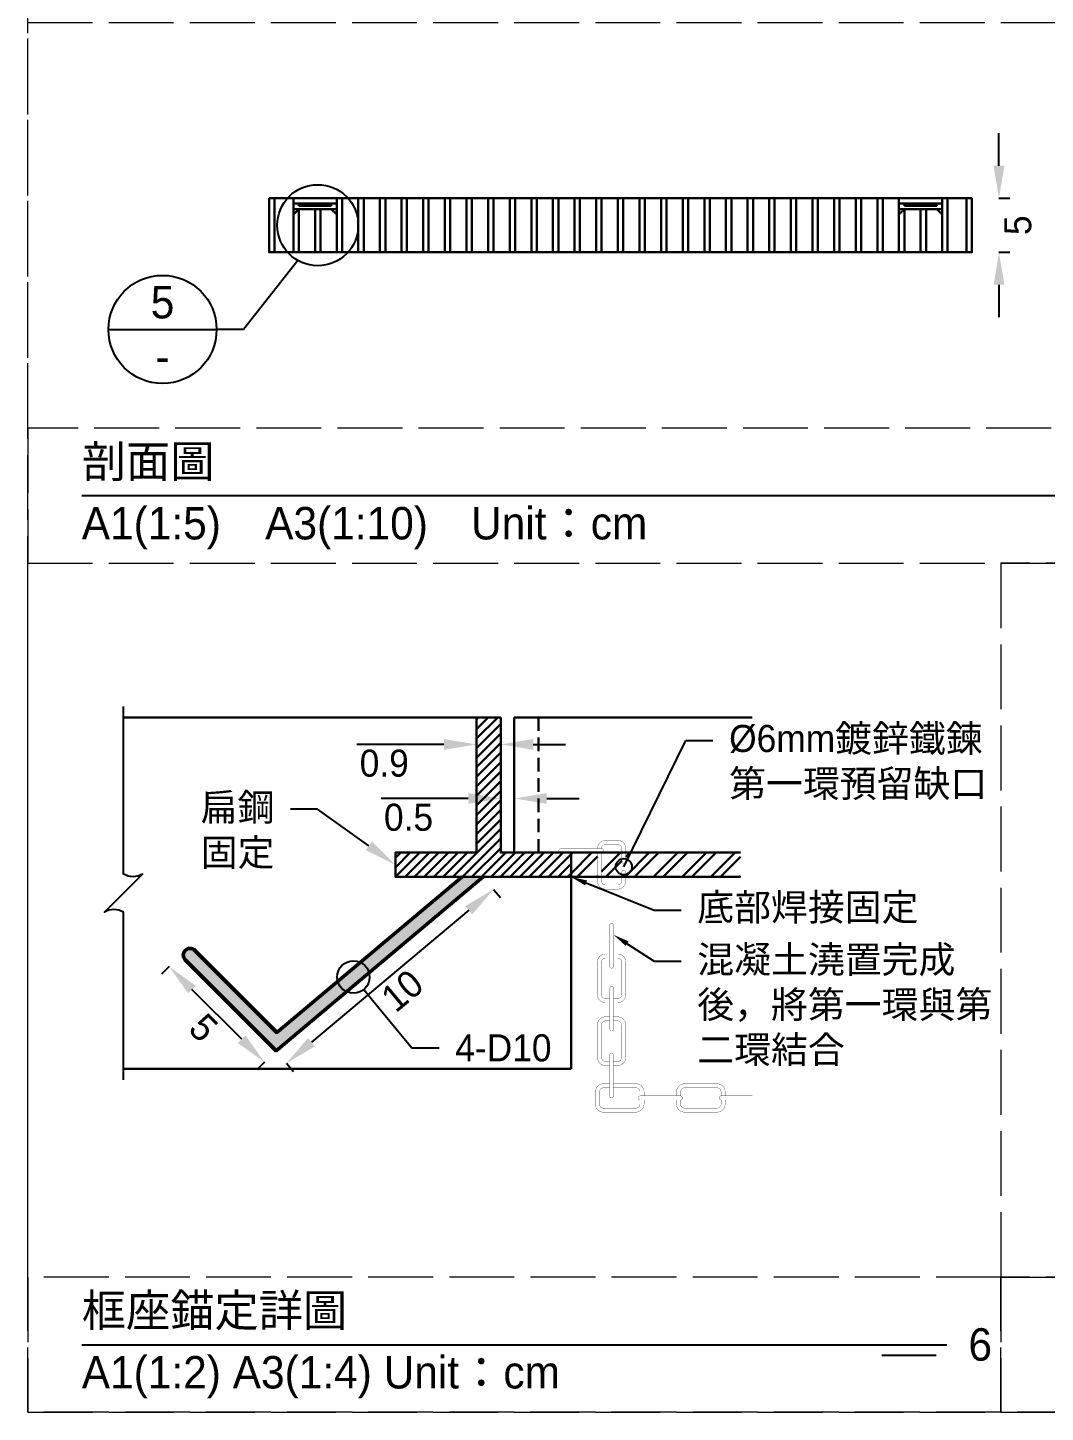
# Model space of a CAD drawing. Extents: x -2640 to 1802, y -2159 to 447.
# Drawn here: x -2640 to -2451.8, y -1114 to -858 of the extents above; entities that cross this region are included whole.
import ezdxf
from ezdxf import colors
from ezdxf.entities.mleader import LeaderData, LeaderLine
from ezdxf.math import Vec2, Vec3

# ---------------------------------------------------------------- set-up
doc = ezdxf.new("R2010")
doc.units = 0
doc.header["$MEASUREMENT"] = 0
doc.linetypes.add('ACAD_ISO02W100', pattern=[15, 12, -3])
doc.linetypes.add('HIDDEN', pattern=[0.375, 0.25, -0.125])
doc.layers.add('一、4.基本-隱藏', color=9, linetype='ACAD_ISO02W100', lineweight=20, plot=False)
doc.layers.add('三、3.文字-註解文字', color=2, linetype='Continuous')
for name, color, linetype, lineweight in [('二、2.繪圖-施作項目', 181, 'Continuous', 30), ('二、5.繪圖-鋼筋', 60, 'Continuous', 50), ('二、6.繪圖-其他施作項目', 35, 'Continuous', 30)]:
    doc.layers.add(name, color=color, linetype=linetype, lineweight=lineweight)
doc.styles.add('次圖名(詳圖)', font='MS PGothic.ttf', dxfattribs={"height": 6})
doc.styles.add('註解文字(詳圖)', font='MS PGothic.ttf', dxfattribs={"height": 5})
doc.dimstyles.new('註解文字(詳圖)', dxfattribs={"dimtxt": 5, "dimasz": 6, "dimexe": 2, "dimexo": 5, "dimgap": 1, "dimtad": 2, "dimzin": 0, "dimdsep": 46, "dimtxsty": '註解文字(詳圖)', "dimcen": 0.1, "dimclrd": 144, "dimclre": 144, "dimclrt": 256, "dimadec": 0, "dimazin": 0, "dimtfac": 1, "dimtofl": 0, "dimtmove": 0, "dimatfit": 3, "dimfxlon": 1, "dimtolj": 1, "dimtzin": 0, "dimlwd": -1, "dimlwe": -1, "dimarcsym": 1})

# ---------------------------------------------------------------- blocks, each defined once
blk = doc.blocks.new('*D295')
at = {"layer": 'Defpoints', "color": 0, "transparency": 16777216}
for p in [(-2555.75, -1015), (-2594.05, -1047.14), (-2592.12, -1049.44)]:
    blk.add_point(p, dxfattribs=at)
at = {"layer": '三、3.文字-註解文字', "color": 144, "transparency": 16777216}
for p, q in [((-2553.82, -1017.3), (-2552.54, -1018.83)), ((-2558.42, -1021.15), (-2587.53, -1045.58)), ((-2592.12, -1049.44), (-2590.84, -1050.97))]:
    blk.add_line(p, q, dxfattribs=at)
for points in [[(-2559.06, -1020.39), (-2557.78, -1021.92), (-2553.82, -1017.3)], [(-2588.17, -1044.81), (-2586.88, -1046.35), (-2592.12, -1049.44)]]:
    blk.add_solid(points, dxfattribs=at)
at = {"layer": '三、3.文字-註解文字', "transparency": 16777216, "insert": (-2570.72, -1036.05), "char_height": 5, "attachment_point": 5, "rotation": 40, "style": '註解文字(詳圖)'}
blk.add_mtext('\\A1;10', dxfattribs=at)
blk = doc.blocks.new('*D296')
at = {"layer": 'Defpoints', "color": 0, "transparency": 16777216}
for p in [(-2613.85, -1031.58), (-2611.73, -1029.46), (-2594.05, -1047.14)]:
    blk.add_point(p, dxfattribs=at)
at = {"layer": '三、3.文字-註解文字', "color": 144, "transparency": 16777216}
for p, q in [((-2613.85, -1031.58), (-2615.27, -1033)), ((-2600.42, -1045.02), (-2609.61, -1035.83)), ((-2596.17, -1049.26), (-2597.59, -1050.67))]:
    blk.add_line(p, q, dxfattribs=at)
for points in [[(-2608.9, -1035.12), (-2610.32, -1036.53), (-2613.85, -1031.58)], [(-2599.71, -1044.31), (-2601.12, -1045.73), (-2596.17, -1049.26)]]:
    blk.add_solid(points, dxfattribs=at)
at = {"layer": '三、3.文字-註解文字', "transparency": 16777216, "insert": (-2607.49, -1042.9), "char_height": 5, "attachment_point": 5, "rotation": 315, "style": '註解文字(詳圖)'}
blk.add_mtext('\\A1;5', dxfattribs=at)
blk = doc.blocks.new('_DotBlank')
at = {"color": 0, "linetype": 'ByBlock', "lineweight": -2}
blk.add_line((-0.5, 0), (-1, 0), dxfattribs=at)
blk.add_circle((0, 0), 0.5, dxfattribs=at)
blk = doc.blocks.new('*D306')
at = {"layer": 'Defpoints', "color": 0, "transparency": 16777216}
for p in [(-2557, -985.5), (-2552.5, -985.5), (-2557, -990.5)]:
    blk.add_point(p, dxfattribs=at)
at = {"layer": '三、3.文字-註解文字', "color": 144, "transparency": 16777216}
for p, q in [((-2563, -990.5), (-2579.1, -990.5)), ((-2557, -990.5), (-2557, -992.5)), ((-2552.5, -990.5), (-2552.5, -992.5)), ((-2546.5, -990.5), (-2540.5, -990.5))]:
    blk.add_line(p, q, dxfattribs=at)
for points in [[(-2563, -989.5), (-2563, -991.5), (-2557, -990.5)], [(-2546.5, -989.5), (-2546.5, -991.5), (-2552.5, -990.5)]]:
    blk.add_solid(points, dxfattribs=at)
at = {"layer": '三、3.文字-註解文字', "transparency": 16777216, "insert": (-2574.05, -994), "char_height": 5, "attachment_point": 5, "style": '註解文字(詳圖)'}
blk.add_mtext('\\A1;0.9', dxfattribs=at)
blk = doc.blocks.new('*D307')
at = {"layer": 'Defpoints', "color": 0, "transparency": 16777216}
for p in [(-2552.5, -1000.19), (-2552.5, -1000.5), (-2550, -1000.19)]:
    blk.add_point(p, dxfattribs=at)
at = {"layer": '三、3.文字-註解文字', "color": 144, "transparency": 16777216}
for p, q in [((-2558.5, -1000.5), (-2574.62, -1000.5)), ((-2552.5, -1000.5), (-2552.5, -1002.5)), ((-2550, -1000.5), (-2550, -1002.5)), ((-2544, -1000.5), (-2538, -1000.5))]:
    blk.add_line(p, q, dxfattribs=at)
for points in [[(-2558.5, -999.5), (-2558.5, -1001.5), (-2552.5, -1000.5)], [(-2544, -999.5), (-2544, -1001.5), (-2550, -1000.5)]]:
    blk.add_solid(points, dxfattribs=at)
at = {"layer": '三、3.文字-註解文字', "transparency": 16777216, "insert": (-2569.56, -1004), "char_height": 5, "attachment_point": 5, "style": '註解文字(詳圖)'}
blk.add_mtext('\\A1;0.5', dxfattribs=at)
blk = doc.blocks.new('*D308')
at = {"layer": 'Defpoints', "color": 0, "transparency": 16777216}
for p in [(-2465.35, -889.5), (-2465.35, -899.5), (-2460.35, -899.5)]:
    blk.add_point(p, dxfattribs=at)
at = {"layer": '三、3.文字-註解文字', "color": 144, "transparency": 16777216}
for p, q in [((-2460.35, -883.5), (-2460.35, -877.5)), ((-2460.35, -889.5), (-2458.35, -889.5)), ((-2460.35, -899.5), (-2458.35, -899.5)), ((-2460.35, -905.5), (-2460.35, -911.5))]:
    blk.add_line(p, q, dxfattribs=at)
for points in [[(-2461.35, -883.5), (-2459.35, -883.5), (-2460.35, -889.5)], [(-2461.35, -905.5), (-2459.35, -905.5), (-2460.35, -899.5)]]:
    blk.add_solid(points, dxfattribs=at)
at = {"layer": '三、3.文字-註解文字', "transparency": 16777216, "insert": (-2456.85, -894.5), "char_height": 5, "attachment_point": 5, "rotation": 90, "style": '註解文字(詳圖)'}
blk.add_mtext('\\A1;5', dxfattribs=at)
blk = doc.blocks.new('_Small')
at = {"color": 0, "linetype": 'ByBlock', "lineweight": -2}
blk.add_circle((0, 0), 0.25, dxfattribs=at)
blk = doc.blocks.new('_None')

msp = doc.modelspace()

# ---------------------------------------------------------------- hatches: boundary and pattern name
at = {"layer": '二、2.繪圖-施作項目'}
h = msp.add_hatch(color=256, dxfattribs=at)
h.dxf.hatch_style = 1
h.paths.add_polyline_path([(-2583.847, -890.5), (-2589.847, -890.5), (-2589.847, -890.9), (-2583.847, -890.9)])
h = msp.add_hatch(color=256, dxfattribs=at)
h.dxf.hatch_style = 1
h.paths.add_polyline_path([(-2471.847, -890.5), (-2477.847, -890.5), (-2477.847, -890.9), (-2471.847, -890.9)])
h = msp.add_hatch(dxfattribs=at)
h.set_pattern_fill('ANSI31', color=256, scale=10)
h.set_pattern_definition([(45, (-2504.0652, 28.7088), (-0.8838835, 0.8838835), [])])
h.paths.add_polyline_path([(-2557, -1010.5), (-2572, -1010.5), (-2572, -1015), (-2539.5, -1015), (-2539.5, -1010.5), (-2552.5, -1010.5), (-2552.5, -985.5), (-2557, -985.5)])
at = {"layer": '二、5.繪圖-鋼筋'}
h = msp.add_hatch(color=256, dxfattribs=at)
h.dxf.hatch_style = 1
h.paths.add_polyline_path([(-2555.75, -1015), (-2559.639, -1015), (-2593.904, -1043.752), (-2609.078, -1028.578, 1), (-2610.846, -1030.346), (-2594.052, -1047.139)])
at = {"layer": '二、6.繪圖-其他施作項目'}
h = msp.add_hatch(dxfattribs=at)
h.set_pattern_fill('ANSI32', color=256, scale=10)
h.set_pattern_definition([(45, (-2504.0652, 28.709), (-2.65165, 2.65165), []), (45, (-2502.2975, 28.709), (-2.65165, 2.65165), [])])
h.paths.add_polyline_path([(-2530.125, -1010.5), (-2533.875, -1010.5), (-2533.875, -1015), (-2530.125, -1015)])
h.paths.add_polyline_path([(-2534.625, -1010.5), (-2539.5, -1010.5), (-2539.5, -1015), (-2534.625, -1015)])
h.paths.add_polyline_path([(-2508.135, -1015), (-2508.135, -1010.5), (-2529.375, -1010.5), (-2529.375, -1015)])

# ---------------------------------------------------------------- linework, layer by layer
at = {"layer": '一、4.基本-隱藏'}
for points in [[(-2640, -607), (-1860, -607), (-1860, -1114), (-2640, -1114)], [(-2640, -857), (-2405.693, -857), (-2405.693, -932), (-2640, -932)], [(-2640, -957), (-2405.693, -957), (-2405.693, -932), (-2640, -932)], [(-2640, -957), (-2460, -957), (-2460, -1089), (-2640, -1089)], [(-2079.693, -957), (-2460, -957), (-2460, -1089), (-2079.693, -1089)], [(-2640, -1114), (-2460, -1114), (-2460, -1089), (-2640, -1089)], [(-2460, -1114), (-2079.693, -1114), (-2079.693, -1089), (-2460, -1089)]]:
    msp.add_lwpolyline(points, close=True, dxfattribs=at)
at = {"layer": '三、3.文字-註解文字'}
for points in [[(-2625.058, -913.771), (-2605.058, -913.771)], [(-2630, -944.5), (-2415.693, -944.5)], [(-2630, -1101.5), (-2470, -1101.5)], [(-2472, -1103.5), (-2482, -1103.5)]]:
    msp.add_lwpolyline(points, dxfattribs=at)
msp.add_lwpolyline([(-2622.287, -1052.5), (-2622.287, -1021.536, 0.2828427), (-2625.822, -1021.536), (-2618.751, -1014.464, -0.2828427), (-2622.287, -1014.464), (-2622.287, -983.5)], format="xyb", dxfattribs=at)
at = {"layer": '三、3.文字-註解文字', "color": 144}
msp.add_circle((-2586.347, -894.5), 7.5, dxfattribs=at)
at = {"layer": '三、3.文字-註解文字'}
msp.add_circle((-2615.058, -913.771), 10, dxfattribs=at)
at = {"layer": '二、2.繪圖-施作項目'}
for points in [[(-2595.347, -889.5), (-2595.347, -899.5)], [(-2594.347, -889.5), (-2594.347, -899.5)], [(-2590.847, -889.5), (-2590.847, -899.5)], [(-2590.847, -890.5), (-2582.847, -890.5)], [(-2589.847, -890.9), (-2589.847, -890.5)], [(-2589.847, -890.9), (-2583.847, -890.9)], [(-2583.847, -890.9), (-2583.847, -890.5)], [(-2582.847, -889.5), (-2582.847, -899.5)], [(-2581.847, -889.5), (-2581.847, -899.5)], [(-2578.847, -889.5), (-2578.847, -899.5)], [(-2577.847, -889.5), (-2577.847, -899.5)], [(-2574.847, -889.5), (-2574.847, -899.5)], [(-2573.847, -889.5), (-2573.847, -899.5)], [(-2570.847, -889.5), (-2570.847, -899.5)], [(-2569.847, -889.5), (-2569.847, -899.5)], [(-2566.847, -889.5), (-2566.847, -899.5)], [(-2565.847, -889.5), (-2565.847, -899.5)], [(-2562.847, -889.5), (-2562.847, -899.5)], [(-2561.847, -889.5), (-2561.847, -899.5)], [(-2558.847, -889.5), (-2558.847, -899.5)], [(-2557.847, -889.5), (-2557.847, -899.5)], [(-2554.847, -889.5), (-2554.847, -899.5)], [(-2553.847, -889.5), (-2553.847, -899.5)], [(-2550.847, -889.5), (-2550.847, -899.5)], [(-2549.847, -889.5), (-2549.847, -899.5)], [(-2546.847, -889.5), (-2546.847, -899.5)], [(-2545.847, -889.5), (-2545.847, -899.5)], [(-2542.847, -889.5), (-2542.847, -899.5)], [(-2541.847, -889.5), (-2541.847, -899.5)], [(-2538.847, -889.5), (-2538.847, -899.5)], [(-2537.847, -889.5), (-2537.847, -899.5)], [(-2534.847, -889.5), (-2534.847, -899.5)], [(-2533.847, -889.5), (-2533.847, -899.5)], [(-2530.847, -889.5), (-2530.847, -899.5)], [(-2529.847, -889.5), (-2529.847, -899.5)], [(-2526.847, -889.5), (-2526.847, -899.5)], [(-2525.847, -889.5), (-2525.847, -899.5)], [(-2522.847, -889.5), (-2522.847, -899.5)], [(-2521.847, -889.5), (-2521.847, -899.5)], [(-2518.847, -889.5), (-2518.847, -899.5)], [(-2517.847, -889.5), (-2517.847, -899.5)], [(-2514.847, -889.5), (-2514.847, -899.5)], [(-2513.847, -889.5), (-2513.847, -899.5)], [(-2510.847, -889.5), (-2510.847, -899.5)], [(-2509.847, -889.5), (-2509.847, -899.5)], [(-2506.847, -889.5), (-2506.847, -899.5)], [(-2505.847, -889.5), (-2505.847, -899.5)], [(-2502.847, -889.5), (-2502.847, -899.5)], [(-2501.847, -889.5), (-2501.847, -899.5)], [(-2498.847, -889.5), (-2498.847, -899.5)], [(-2497.847, -889.5), (-2497.847, -899.5)], [(-2494.847, -889.5), (-2494.847, -899.5)], [(-2493.847, -889.5), (-2493.847, -899.5)], [(-2490.847, -889.5), (-2490.847, -899.5)], [(-2489.847, -889.5), (-2489.847, -899.5)], [(-2486.847, -889.5), (-2486.847, -899.5)], [(-2485.847, -889.5), (-2485.847, -899.5)], [(-2482.847, -889.5), (-2482.847, -899.5)], [(-2481.847, -889.5), (-2481.847, -899.5)], [(-2478.847, -889.5), (-2478.847, -899.5)], [(-2478.847, -890.5), (-2470.847, -890.5)], [(-2477.847, -890.9), (-2477.847, -890.5)], [(-2477.847, -890.9), (-2471.847, -890.9)], [(-2471.847, -890.9), (-2471.847, -890.5)], [(-2470.847, -889.5), (-2470.847, -899.5)], [(-2469.847, -889.5), (-2469.847, -899.5)], [(-2466.347, -889.5), (-2466.347, -899.5)], [(-2465.347, -889.5), (-2465.347, -899.5)], [(-2590.847, -891.5), (-2582.847, -891.5)], [(-2589.847, -891.5), (-2590.847, -892.5)], [(-2589.847, -891.5), (-2589.847, -899.5)], [(-2586.847, -891.5), (-2586.847, -899.5)], [(-2585.847, -891.5), (-2585.847, -899.5)], [(-2583.847, -891.5), (-2582.847, -892.5)], [(-2478.847, -891.5), (-2470.847, -891.5)], [(-2477.847, -891.5), (-2478.847, -892.5)], [(-2477.847, -891.5), (-2477.847, -899.5)], [(-2474.847, -891.5), (-2474.847, -899.5)], [(-2473.847, -891.5), (-2473.847, -899.5)], [(-2471.847, -891.5), (-2470.847, -892.5)], [(-2557, -985.5), (-2622.287, -985.5)], [(-2539.5, -1015), (-2539.5, -1050.5)], [(-2539.5, -1050.5), (-2622.287, -1050.5)]]:
    msp.add_lwpolyline(points, dxfattribs=at)
for points in [[(-2595.347, -889.5), (-2465.347, -889.5), (-2465.347, -899.5), (-2595.347, -899.5)], [(-2552.5, -985.5), (-2557, -985.5), (-2557, -1010.5), (-2572, -1010.5), (-2572, -1015), (-2539.5, -1015), (-2539.5, -1010.5), (-2552.5, -1010.5)]]:
    msp.add_lwpolyline(points, close=True, dxfattribs=at)
at = {"layer": '二、5.繪圖-鋼筋'}
msp.add_lwpolyline([(-2559.639, -1015), (-2593.904, -1043.752), (-2609.078, -1028.578, 1), (-2610.846, -1030.346), (-2594.052, -1047.139), (-2555.75, -1015)], format="xyb", dxfattribs=at)
at = {"layer": '二、6.繪圖-其他施作項目'}
for points in [[(-2550, -1010.5), (-2550, -985.5)], [(-2550, -985.5), (-2506, -985.5)], [(-2539.5, -1010.5), (-2508.135, -1010.5)], [(-2539.5, -1015), (-2508.135, -1015)]]:
    msp.add_lwpolyline(points, dxfattribs=at)
at = {"layer": '二、6.繪圖-其他施作項目', "linetype": 'HIDDEN', "ltscale": 10}
msp.add_lwpolyline([(-2545.5, -985.5), (-2545.5, -1010.5)], dxfattribs=at)
at = {"layer": '二、6.繪圖-其他施作項目'}
for points in [[(-2533.875, -1009.75, 0.05, 0.05, -0.4142136), (-2533.125, -1009, 0.05, 0.05, 0), (-2530.875, -1009, 0.05, 0.05, -0.4142136), (-2530.125, -1009.75, 0.05, 0.05, 0), (-2530.125, -1012.125, 0.05, 0.05, 1), (-2529.375, -1012.125, 0.05, 0.05, 0), (-2529.375, -1009.75, 0.05, 0.05, 0.4142136), (-2530.875, -1008.25, 0.05, 0.05, 0), (-2533.125, -1008.25, 0.05, 0.05, 0.4142136), (-2534.625, -1009.75, 0, 0, 0)], [(-2534.625, -1010.5, 0.05, 0.05, 0), (-2534.625, -1015.75, 0.05, 0.05, 0.4142136), (-2533.125, -1017.25, 0.05, 0.05, 0), (-2532.375, -1017.25, 0.05, 0.05, 0), (-2530.875, -1017.25, 0.05, 0.05, 0.4142136), (-2529.375, -1015.75, 0.05, 0.05, 0), (-2529.375, -1014.125, 0.05, 0.05, 1), (-2530.125, -1014.125, 0.05, 0.05, 0), (-2530.125, -1015.75, 0.05, 0.05, -0.4142136), (-2530.875, -1016.5, 0.05, 0.05, 0), (-2531.625, -1016.5, 0.05, 0.05, 0), (-2533.125, -1016.5, 0.05, 0.05, -0.4142136), (-2533.875, -1015.75, 0.05, 0.05, 0), (-2533.875, -1010.5, 0, 0, 0)]]:
    msp.add_lwpolyline(points, format="xyseb", dxfattribs=at)
at = {"layer": '二、6.繪圖-其他施作項目', "const_width": 0.05}
for points in [[(-2533.875, -1009.75), (-2541.375, -1009.75, 1), (-2541.375, -1010.5), (-2533.875, -1010.5, 1)], [(-2532.375, -1035.625), (-2532.375, -1043.125, 1), (-2531.625, -1043.125), (-2531.625, -1035.625, 1)], [(-2532.375, -1048), (-2532.375, -1055.5, 1), (-2531.625, -1055.5), (-2531.625, -1048, 1)], [(-2526.75, -1056.25), (-2519.25, -1056.25, 1), (-2519.25, -1055.5), (-2526.75, -1055.5, 1)]]:
    msp.add_lwpolyline(points, format="xyb", close=True, dxfattribs=at)
at = {"layer": '二、6.繪圖-其他施作項目'}
msp.add_lwpolyline([(-2531.625, -1024, 0.05, 0.05, 1), (-2532.375, -1024, 0.05, 0.05, 0), (-2532.375, -1031.5, 0.05, 0.05, 1), (-2531.625, -1031.5, 0.05, 0.05, 0)], format="xyseb", close=True, dxfattribs=at)
at = {"layer": '二、6.繪圖-其他施作項目', "const_width": 0.05}
for points in [[(-2532.375, -1038.25), (-2533.125, -1038.25, -0.4142136), (-2534.625, -1036.75), (-2534.625, -1030.75, -0.4142136), (-2533.125, -1029.25), (-2532.375, -1029.25)], [(-2531.625, -1029.25), (-2530.875, -1029.25, -0.4142136), (-2529.375, -1030.75), (-2529.375, -1036.75, -0.4142136), (-2530.875, -1038.25), (-2531.625, -1038.25)], [(-2533.125, -1037.5, -0.4142136), (-2533.875, -1036.75), (-2533.875, -1030.75, -0.4142136), (-2533.125, -1030), (-2532.375, -1030)], [(-2531.625, -1030), (-2530.875, -1030, -0.4142136), (-2530.125, -1030.75), (-2530.125, -1036.75, -0.4142136), (-2530.875, -1037.5), (-2531.625, -1037.5)], [(-2532.375, -1049.875), (-2533.125, -1049.875, -0.4142136), (-2534.625, -1048.375), (-2534.625, -1042.375, -0.4142136), (-2533.125, -1040.875), (-2532.375, -1040.875)], [(-2533.125, -1049.125, -0.4142136), (-2533.875, -1048.375), (-2533.875, -1042.375, -0.4142136), (-2533.125, -1041.625), (-2532.375, -1041.625)], [(-2531.625, -1040.875), (-2530.875, -1040.875, -0.4142136), (-2529.375, -1042.375), (-2529.375, -1048.375, -0.4142136), (-2530.875, -1049.875), (-2531.625, -1049.875)], [(-2531.625, -1041.625), (-2530.875, -1041.625, -0.4142136), (-2530.125, -1042.375), (-2530.125, -1048.375, -0.4142136), (-2530.875, -1049.125), (-2531.625, -1049.125)], [(-2526, -1056.25), (-2526, -1057, -0.4142136), (-2527.5, -1058.5), (-2533.5, -1058.5, -0.4142136), (-2535, -1057), (-2535, -1054.75, -0.4142136), (-2533.5, -1053.25), (-2532.375, -1053.25)], [(-2526.75, -1057, -0.4142136), (-2527.5, -1057.75), (-2533.5, -1057.75, -0.4142136), (-2534.25, -1057), (-2534.25, -1054.75, -0.4142136), (-2533.5, -1054), (-2532.375, -1054)], [(-2531.625, -1053.25), (-2527.5, -1053.25, -0.4142136), (-2526, -1054.75), (-2526, -1055.5)], [(-2531.625, -1054), (-2527.5, -1054, -0.4142136), (-2526.75, -1054.75), (-2526.75, -1055.5)], [(-2520, -1055.5), (-2520, -1054.75, -0.4142136), (-2518.5, -1053.25), (-2512.5, -1053.25, -0.4142136), (-2511, -1054.75), (-2511, -1055.5)], [(-2519.25, -1055.5), (-2519.25, -1054.75, -0.4142136), (-2518.5, -1054), (-2512.5, -1054, -0.4142136), (-2511.75, -1054.75), (-2511.75, -1055.5)], [(-2511, -1056.25), (-2511, -1057, -0.4142136), (-2512.5, -1058.5), (-2518.5, -1058.5, -0.4142136), (-2520, -1057), (-2520, -1056.25)], [(-2511.75, -1057, -0.4142136), (-2512.5, -1057.75), (-2518.5, -1057.75, -0.4142136), (-2519.25, -1057), (-2519.25, -1056.25)], [(-2506, -1055.5), (-2511.75, -1055.5, 1), (-2511.75, -1056.25), (-2506, -1056.25)]]:
    msp.add_lwpolyline(points, format="xyb", dxfattribs=at)
for points in [[(-2532.375, -1037.5), (-2533.125, -1037.5)], [(-2532.375, -1049.125), (-2533.125, -1049.125)], [(-2526.75, -1056.25), (-2526.75, -1057)], [(-2511.75, -1056.25), (-2511.75, -1057)]]:
    msp.add_lwpolyline(points, dxfattribs=at)

# ---------------------------------------------------------------- texts
at = {"layer": '三、3.文字-註解文字', "char_height": 6}
for s, width, gutter_width, insert, attachment_point, style in [('5', 6.60394, 25, (-2615.058, -908.771), 5, '註解文字(詳圖)'), ('-', 6.60394, 25, (-2615.058, -918.771), 5, '註解文字(詳圖)'), ('剖面圖', 109.33936, 15, (-2630, -938.5), 4, '次圖名(詳圖)'), ('{\\fMS PGothic|b0|i0|c128|p34;A1(1:}5{\\fMS PGothic|b0|i0|c128|p34;)\u3000A3(1:}1{\\fMS PGothic|b0|i0|c128|p34;0)^IUnit：cm}', 136.03259, 15, (-2630, -950.5), 4, '次圖名(詳圖)'), ('框座錨定詳{\\fMS PGothic|b0|i0|c128|p34;圖}', 52.23532, 15, (-2630, -1095.5), 4, '次圖名(詳圖)'), ('6', 3, 15, (-2466, -1101.5), 4, '次圖名(詳圖)'), ('{\\fMS PGothic|b0|i0|c128|p34;A1(1:}2{\\fMS PGothic|b0|i0|c128|p34;) A3(1:}4{\\fMS PGothic|b0|i0|c128|p34;) Unit：cm}', 93.26158, 15, (-2630, -1107.5), 4, '次圖名(詳圖)')]:
    msp.add_mtext_dynamic_manual_height_columns(s, width=width, gutter_width=gutter_width, heights=[0], dxfattribs=dict(at, insert=insert, attachment_point=attachment_point, style=style))

# ---------------------------------------------------------------- dimensions: what is measured, and where the dimension line sits
at = {"layer": '三、3.文字-註解文字'}
for p1, p2, distance, text, picture, middle in [((-2465.347, -889.5), (-2465.347, -899.5), 5, '5', '*D308', (-2456.847, -894.5)), ((-2552.5, -985.5), (-2557, -985.5), 5, '0.9', '*D306', (-2574.048, -994)), ((-2550, -1000.187), (-2552.5, -1000.187), 0.313, '0.5', '*D307', (-2569.562, -1004)), ((-2555.75, -1015), (-2594.052, -1047.139), 3, '10', '*D295', (-2570.723, -1036.049)), ((-2594.052, -1047.139), (-2611.73, -1029.462), 3, '5', '*D296', (-2607.487, -1042.897))]:
    dim = msp.add_aligned_dim(p1=p1, p2=p2, distance=distance, text=text, dimstyle='註解文字(詳圖)', dxfattribs=at)
    dim.commit()
    dim.dimension.update_dxf_attribs({"geometry": picture, "text_midpoint": middle})

# ---------------------------------------------------------------- leaders
ml = msp.add_multileader_mtext('Standard', dxfattribs=at)
ml.set_content('{\\fMS PGothic|b0|i0|c128|p34; }', color=256, style='註解文字(詳圖)')
ml.set_leader_properties(color=144, linetype='ByLayer', lineweight=-1)
ml.set_arrow_properties(name='NONE')
ml.build(insert=Vec2(0, 0))
ml.multileader.update_dxf_attribs({"dogleg_length": 5, "arrow_head_size": 6})
ctx = ml.context
ctx.base_point, ctx.char_height, ctx.arrow_head_size, ctx.landing_gap_size, ctx.plane_origin = Vec3(-2613.274, -913.771), 5, 6, 3, Vec3(-2629.168, -937.336)
ctx.text_align_type = 2
notes = []
notes.append((ctx, [(1, (1, 1, 0), (-2600.058, -913.771), (-1, 0), 5, [(0, [(-2590.036, -901.03)], 0, [])])]))
ctx.mtext.insert, ctx.mtext.alignment, ctx.mtext.flow_direction = Vec3(-2608.058, -911.271), 3, 5
ml = msp.add_multileader_mtext('Standard', dxfattribs=at)
ml.set_content('%%C6mm鍍鋅鐵鍊\\P第一環預留缺口', color=256, style='註解文字(詳圖)')
ml.set_leader_properties(color=144, linetype='ByLayer', lineweight=-1)
ml.set_arrow_properties(name='SMALL')
ml.build(insert=Vec2(0, 0))
ml.multileader.update_dxf_attribs({"dogleg_length": 5, "arrow_head_size": 6})
ctx = ml.context
ctx.base_point, ctx.char_height, ctx.arrow_head_size, ctx.landing_gap_size, ctx.plane_origin = Vec3(-2513.264, -989.755), 5, 6, 3, Vec3(-2539.5, -957.683)
notes.append((ctx, [(0, (1, 1, 0), (-2518.264, -989.755), (1, 0), 5, [(0, [(-2529.75, -1013.125)], 0, [])])]))
ctx.mtext.insert, ctx.mtext.flow_direction = Vec3(-2510.264, -986.9), 5
ml = msp.add_multileader_mtext('Standard', dxfattribs=at)
ml.set_content('扁鋼固定', color=256, style='註解文字(詳圖)')
ml.set_leader_properties(color=144, linetype='ByLayer', lineweight=-1)
ml.build(insert=Vec2(0, 0))
ml.multileader.update_dxf_attribs({"dogleg_length": 5, "arrow_head_size": 6})
ctx = ml.context
ctx.base_point, ctx.char_height, ctx.arrow_head_size, ctx.landing_gap_size, ctx.plane_origin = Vec3(-2610.955, -1002.467), 5, 6, 3, Vec3(-2572, -1012.75)
ctx.text_align_type = 1
notes.append((ctx, [(0, (1, 1, 0), (-2586.404, -1002.467), (-1, 0), 5, [(0, [(-2572, -1012.75)], 0, [])])]))
ctx.mtext.insert, ctx.mtext.width, ctx.mtext.alignment, ctx.mtext.flow_direction = Vec3(-2601.18, -999.626), 16.68274, 2, 5
ml = msp.add_multileader_mtext('Standard', dxfattribs=at)
ml.set_content('底部{\\fPMingLiU|b0|i0|c136|p18;焊}接固定', color=256, style='註解文字(詳圖)')
ml.set_leader_properties(color=144, linetype='ByLayer', lineweight=-1)
ml.build(insert=Vec2(0, 0))
ml.multileader.update_dxf_attribs({"dogleg_length": 5, "arrow_head_size": 3})
ctx = ml.context
ctx.base_point, ctx.char_height, ctx.arrow_head_size, ctx.landing_gap_size, ctx.plane_origin = Vec3(-2519.156, -1021.161), 5, 3, 3, Vec3(-2539.5, -1015)
notes.append((ctx, [(0, (1, 1, 0), (-2524.156, -1021.161), (1, 0), 5, [(0, [(-2539.5, -1015)], 0, [])])]))
ctx.mtext.insert, ctx.mtext.flow_direction = Vec3(-2516.156, -1018.094), 5
ml = msp.add_multileader_mtext('Standard', dxfattribs=at)
ml.set_content('{\\fMS PGothic|b0|i0|c128|p34;混凝土澆置完成後，將第一環與第二環結合}', color=256, style='註解文字(詳圖)')
ml.set_leader_properties(color=144, linetype='ByLayer', lineweight=-1)
ml.build(insert=Vec2(0, 0))
ml.multileader.update_dxf_attribs({"dogleg_length": 5, "arrow_head_size": 3})
ctx = ml.context
ctx.base_point, ctx.char_height, ctx.arrow_head_size, ctx.landing_gap_size, ctx.plane_origin = Vec3(-2519.156, -1030.575), 5, 3, 3, Vec3(-2539.5, -1022.119)
notes.append((ctx, [(0, (1, 1, 0), (-2524.156, -1030.575), (1, 0), 5, [(0, [(-2531.625, -1025.711)], 0, [])])]))
ctx.mtext.insert, ctx.mtext.width, ctx.mtext.flow_direction = Vec3(-2516.156, -1027.763), 59.37585, 5
ml = msp.add_multileader_mtext('Standard', dxfattribs=at)
ml.set_content('4-D10', color=256, style='註解文字(詳圖)')
ml.set_leader_properties(color=144, linetype='ByLayer', lineweight=-1)
ml.set_arrow_properties(name='DOTBLANK')
ml.build(insert=Vec2(0, 0))
ml.multileader.update_dxf_attribs({"dogleg_length": 5, "arrow_head_size": 6})
ctx = ml.context
ctx.base_point, ctx.char_height, ctx.arrow_head_size, ctx.landing_gap_size, ctx.plane_origin = Vec3(-2563.92, -1046.601), 5, 6, 3, Vec3(-2578.949, -1034.466)
notes.append((ctx, [(0, (1, 1, 0), (-2568.92, -1046.601), (1, 0), 5, [(0, [(-2579.753, -1033.509)], 0, [])])]))
ctx.mtext.insert, ctx.mtext.flow_direction = Vec3(-2560.92, -1044.101), 5
for ctx, leaders in notes:
    for number, flags, end, landing, length, lines in leaders:
        leader = LeaderData()
        leader.index, (leader.has_last_leader_line, leader.has_dogleg_vector, leader.attachment_direction) = number, flags
        leader.last_leader_point, leader.dogleg_vector, leader.dogleg_length = Vec3(end), Vec3(landing), length
        for number, points, colour, breaks in lines:
            line = LeaderLine()
            line.index, line.vertices, line.color, line.breaks = number, Vec3.list(points), colors.encode_raw_color(colour), breaks
            leader.lines.append(line)
        ctx.leaders.append(leader)

doc.saveas('drawing.dxf')
